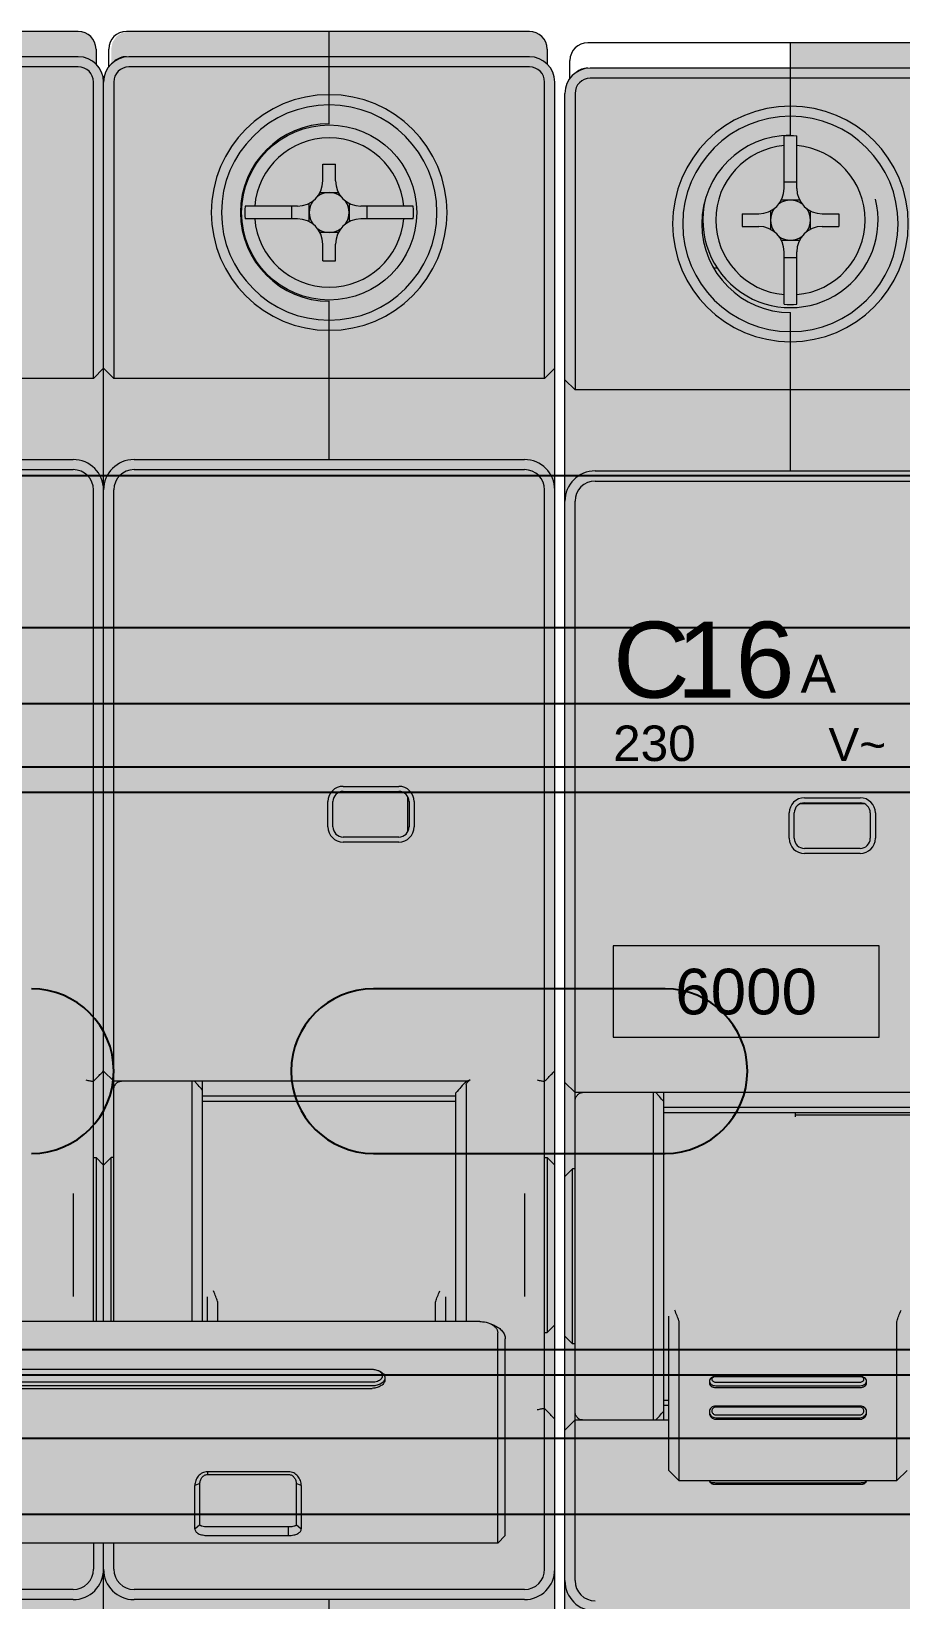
# Model space of a CAD drawing. Header units: millimetres. Extents: x -205 to 4435, y 0 to 4374.
# Drawn here: x 1513.3 to 1547.6, y 3382.4 to 3444.3 of the extents above; entities that cross this region are included whole.
import ezdxf
from ezdxf.enums import TextEntityAlignment as Align

# ---------------------------------------------------------------- set-up
doc = ezdxf.new("R2010")
doc.units = ezdxf.units.MM
for name, color, linetype, lineweight, true_color in [('BODY', 7, 'Continuous', 5, 0xf0f1eb), ('DETAILS', 7, 'Continuous', 5, 0x2f373d), ('INDICATOR', 7, 'Continuous', 5, 0x3d9868), ('LEVERS', 7, 'Continuous', 5, 0x2b7ac1), ('MARKING', 7, 'Continuous', 5, 0x2f373d), ('RECESS', 7, 'Continuous', 5, 0x6c747a), ('TERMINALS', 7, 'Continuous', 5, 0xa4adb6)]:
    doc.layers.add(name, color=color, linetype=linetype, lineweight=lineweight, true_color=true_color)
doc.layers.add('CP_DEVICES', color=7, linetype='Continuous')
doc.layers.add('PARAMETERS', color=7, linetype='Continuous', plot=False)
doc.styles.add('BLOCK_ARIAL', font='arial.ttf')

# ---------------------------------------------------------------- blocks, each defined once
blk = doc.blocks.new('A$Ca0305565')
at = {"color": 7, "linetype": 'Continuous', "lineweight": 25}
for p, q in [((414.5, 97.5), (35.5, 97.5)), ((414.5, 91.5), (35.5, 91.5)), ((414.5, 86), (35.5, 86)), ((93.25, 77.25), (81.75, 77.25)), ((81.75, 70.75), (93.25, 70.75)), ((414.5, 62), (35.5, 62)), ((414.5, 56.5), (35.5, 56.5))]:
    blk.add_line(p, q, dxfattribs=at)
at = {"color": 8, "linetype": 'Continuous', "lineweight": 25}
for p, q in [((414.5, 88.5), (35.5, 88.5)), ((414.5, 85), (35.5, 85)), ((414.5, 63), (35.5, 63)), ((414.5, 59.5), (35.5, 59.5))]:
    blk.add_line(p, q, dxfattribs=at)
at = {"color": 7, "linetype": 'Continuous', "lineweight": 25}
for centre, start, end in [((68.25, 74), 0, 90), ((81.75, 74), 90, 270), ((93.25, 74), 0, 90), ((68.25, 74), 270, 0), ((93.25, 74), 270, 0)]:
    blk.add_arc(centre, 3.25, start, end, dxfattribs=at)
blk = doc.blocks.new('*U390')
blk.add_blockref('A$Ca0305565', (-12.005, 536.234))
blk = doc.blocks.new('AV_3P_54')
at = {"layer": 'BODY', "true_color": 0xf0f1eb}
blk.add_hatch(color=7, dxfattribs=at).paths.add_polyline_path([(14.6, 2.2), (14.6, 0), (3.1, 0), (3.1, 2.2), (1.3, 2.2), (1.03, 2.255), (0.805, 2.405), (0.655, 2.63), (0.6, 2.9), (0.6, 3.4), (0.727, 3.4), (0.59, 3.49), (0.38, 3.81), (0.32, 4), (0.3, 4.2), (0.3, 15.5), (0.3, 20.3), (0.3, 26.24), (0.3, 29.95), (0.3, 36.25), (0.3, 39.96), (0.3, 62.9), (0.32, 63.14), (0.326, 63.16), (0.3, 63.16), (0.3, 67.7), (0.3, 79), (0.32, 79.2), (0.38, 79.39), (0.59, 79.71), (0.6, 79.717), (0.6, 80.3), (0.655, 80.57), (0.805, 80.795), (1.03, 80.945), (1.3, 81), (9.2, 81), (9.2, 81), (17.1, 81), (17.37, 80.945), (17.595, 80.795), (17.745, 80.57), (17.8, 80.3), (17.8, 79.717), (17.81, 79.71), (17.948, 79.5), (17.948, 79.5), (18.02, 79.39), (18.08, 79.2), (18.1, 79), (18.12, 79.2), (18.18, 79.39), (18.39, 79.71), (18.4, 79.717), (18.4, 80.3), (18.455, 80.57), (18.605, 80.795), (18.83, 80.945), (19.1, 81), (27, 81), (27, 81), (34.9, 81), (35.17, 80.945), (35.395, 80.795), (35.545, 80.57), (35.6, 80.3), (35.6, 79.717), (35.61, 79.71), (35.748, 79.5), (35.748, 79.5), (35.82, 79.39), (35.88, 79.2), (35.9, 79), (35.92, 79.2), (35.98, 79.39), (36.052, 79.5), (36.19, 79.71), (36.2, 79.717), (36.2, 80.3), (36.255, 80.57), (36.405, 80.795), (36.63, 80.945), (36.9, 81), (44.8, 81), (52.7, 81), (52.97, 80.945), (53.195, 80.795), (53.345, 80.57), (53.4, 80.3), (53.4, 79.717), (53.41, 79.71), (53.548, 79.5), (53.62, 79.39), (53.68, 79.2), (53.7, 79), (53.7, 67.7), (53.7, 62.9), (53.7, 39.975), (53.7, 39.97), (53.7, 36.25), (53.7, 29.95), (53.7, 26.23), (53.7, 26.225), (53.7, 20.3), (53.7, 15.5), (53.7, 4.2), (53.68, 4), (53.62, 3.81), (53.41, 3.49), (53.4, 3.483), (53.4, 2.9), (53.345, 2.63), (53.195, 2.405), (52.97, 2.255), (52.7, 2.2), (50.9, 2.2), (50.2, 2.2), (50.2, 0), (38.7, 0), (38.7, 2.2), (36.9, 2.2), (36.63, 2.255), (36.405, 2.405), (36.255, 2.63), (36.2, 2.9), (36.2, 3.4), (36.327, 3.4), (36.19, 3.49), (35.98, 3.81), (35.92, 4), (35.9, 4.2), (35.88, 4), (35.82, 3.81), (35.61, 3.49), (35.6, 3.483), (35.6, 2.9), (35.545, 2.63), (35.395, 2.405), (35.17, 2.255), (34.9, 2.2), (27, 2.2), (27, 2.2), (19.1, 2.2), (18.83, 2.255), (18.605, 2.405), (18.455, 2.63), (18.4, 2.9), (18.4, 3.4), (18.527, 3.4), (18.39, 3.49), (18.18, 3.81), (18.12, 4), (18.1, 4.2), (18.08, 4), (18.02, 3.81), (17.81, 3.49), (17.8, 3.483), (17.8, 2.9), (17.745, 2.63), (17.595, 2.405), (17.37, 2.255), (17.1, 2.2), (15.3, 2.2)])
at = {"layer": 'INDICATOR', "true_color": 0x3d9868}
blk.add_hatch(color=105, dxfattribs=at).paths.add_polyline_path([(47.975, 49.175), (47.785, 49.045), (47.55, 49), (45.35, 49), (45.115, 49.045), (44.925, 49.175), (44.795, 49.365), (44.75, 49.6), (44.75, 50.6), (44.795, 50.835), (44.925, 51.025), (45.115, 51.155), (45.35, 51.2), (47.55, 51.2), (47.785, 51.155), (47.975, 51.025), (48.105, 50.835), (48.15, 50.6), (48.15, 49.6), (48.105, 49.365)])
at = {"layer": 'LEVERS'}
blk.add_hatch(color=256, dxfattribs=at).paths.add_polyline_path([(2.25, 29.435), (2.26, 29.475), (2.265, 29.515), (2.28, 29.55), (2.3, 29.59), (2.32, 29.63), (2.34, 29.665), (2.37, 29.7), (2.4, 29.735), (2.435, 29.765), (2.47, 29.8), (2.51, 29.825), (2.555, 29.855), (2.6, 29.885), (2.65, 29.905), (2.695, 29.93), (2.811, 29.978), (2.815, 29.98), (2.865, 30), (2.885, 30.01), (2.905, 30.015), (2.93, 30.025), (2.95, 30.03), (3.025, 30.05), (3.1, 30.065), (3.175, 30.07), (3.25, 30.075), (3.8, 30.075), (4.2, 30.075), (4.4, 30.075), (4.8, 30.075), (13.4, 30.075), (13.8, 30.075), (14.2, 30.075), (14.6, 30.075), (17.7, 30.075), (17.8, 30.075), (18.1, 30.075), (18.4, 30.075), (18.5, 30.075), (21.6, 30.075), (22, 30.075), (22.2, 30.075), (22.6, 30.075), (31.2, 30.075), (31.6, 30.075), (32, 30.075), (32.4, 30.075), (35.5, 30.075), (35.6, 30.075), (35.9, 30.075), (36.2, 30.075), (36.3, 30.075), (39.4, 30.075), (39.8, 30.075), (40, 30.075), (40.4, 30.075), (49, 30.075), (49.4, 30.075), (49.8, 30.075), (50.2, 30.075), (50.75, 30.075), (50.775, 30.075), (50.8, 30.075), (50.825, 30.07), (50.85, 30.07), (50.925, 30.06), (50.995, 30.045), (51.07, 30.025), (51.135, 30), (51.155, 29.995), (51.168, 29.987), (51.305, 29.93), (51.35, 29.905), (51.4, 29.885), (51.445, 29.855), (51.49, 29.825), (51.53, 29.8), (51.565, 29.765), (51.6, 29.735), (51.63, 29.7), (51.66, 29.665), (51.68, 29.63), (51.7, 29.59), (51.72, 29.55), (51.735, 29.515), (51.74, 29.475), (51.75, 29.435), (51.75, 29.395), (51.75, 21.625), (51.45, 21.325), (36.3, 21.325), (35.9, 21.325), (35.5, 21.325), (18.5, 21.325), (18.1, 21.325), (17.7, 21.325), (2.55, 21.325), (2.25, 21.625), (2.25, 26.64), (2.25, 29.395)])
at = {"layer": 'RECESS', "true_color": 0x6c747a}
blk.add_hatch(color=8, dxfattribs=at).paths.add_polyline_path([(39.4, 39.56), (39.49, 39.56), (39.8, 39.56), (50.2, 39.56), (50.22, 39.56), (50.235, 39.565), (50.255, 39.57), (50.275, 39.575), (50.295, 39.58), (50.315, 39.59), (50.34, 39.6), (50.335, 39.595), (50.325, 39.59), (50.325, 39.585), (50.32, 39.585), (50.315, 39.58), (50.295, 39.565), (50.275, 39.545), (50.26, 39.53), (50.24, 39.51), (50.235, 39.5), (50.225, 39.49), (50.22, 39.48), (50.215, 39.465), (50.21, 39.46), (50.205, 39.45), (50.2, 39.44), (50.2, 39.43), (50.2, 30.075), (49.8, 30.075), (49.4, 30.075), (49, 30.075), (40.4, 30.075), (40, 30.075), (39.8, 30.075), (39.4, 30.075), (36.3, 30.075), (36.2, 30.075), (35.9, 30.075), (35.6, 30.075), (35.5, 30.075), (35.5, 36.55), (35.5, 39.56), (35.53, 39.59), (35.555, 39.615), (35.585, 39.645), (35.61, 39.675), (35.685, 39.745), (35.755, 39.82), (35.83, 39.895), (35.9, 39.975), (35.9, 39.96), (36.3, 39.56), (36.57, 39.56), (36.6, 39.56)])
at = {"layer": 'TERMINALS', "true_color": 0xa4adb6}
blk.add_hatch(color=253, dxfattribs=at).paths.add_polyline_path([(45.856, 69.321), (45.707, 69.289), (45.557, 69.262), (45.407, 69.24), (45.256, 69.222), (45.104, 69.21), (44.952, 69.202), (44.8, 69.2), (44.648, 69.202), (44.496, 69.21), (44.344, 69.222), (44.193, 69.24), (44.043, 69.262), (43.893, 69.289), (43.744, 69.321), (43.596, 69.358), (43.45, 69.4), (43.305, 69.447), (43.162, 69.498), (43.02, 69.554), (42.881, 69.614), (42.743, 69.68), (42.608, 69.749), (42.475, 69.823), (42.344, 69.901), (42.217, 69.984), (42.091, 70.07), (41.969, 70.161), (41.85, 70.256), (41.734, 70.354), (41.621, 70.456), (41.512, 70.562), (41.406, 70.671), (41.304, 70.784), (41.205, 70.9), (41.111, 71.019), (41.02, 71.141), (40.934, 71.267), (40.851, 71.394), (40.773, 71.525), (40.699, 71.658), (40.63, 71.793), (40.564, 71.931), (40.504, 72.071), (40.448, 72.212), (40.397, 72.355), (40.35, 72.5), (40.308, 72.646), (40.271, 72.794), (40.239, 72.943), (40.212, 73.093), (40.19, 73.243), (40.172, 73.394), (40.16, 73.546), (40.152, 73.698), (40.15, 73.85), (40.152, 74.002), (40.16, 74.154), (40.172, 74.306), (40.19, 74.457), (40.212, 74.607), (40.239, 74.757), (40.271, 74.906), (40.308, 75.054), (40.308, 75.054), (40.308, 75.054), (40.35, 75.2), (40.397, 75.345), (40.448, 75.488), (40.504, 75.63), (40.564, 75.769), (40.63, 75.907), (40.699, 76.042), (40.773, 76.175), (40.851, 76.306), (40.934, 76.434), (41.02, 76.559), (41.111, 76.681), (41.206, 76.8), (41.304, 76.916), (41.406, 77.029), (41.512, 77.138), (41.621, 77.244), (41.734, 77.346), (41.85, 77.445), (41.969, 77.539), (42.091, 77.63), (42.217, 77.716), (42.345, 77.799), (42.475, 77.877), (42.608, 77.951), (42.743, 78.021), (42.881, 78.086), (43.021, 78.146), (43.162, 78.202), (43.305, 78.253), (43.45, 78.3), (43.597, 78.342), (43.744, 78.379), (43.893, 78.411), (44.043, 78.438), (44.193, 78.46), (44.344, 78.478), (44.496, 78.49), (44.648, 78.498), (44.8, 78.5), (44.952, 78.498), (45.104, 78.49), (45.256, 78.478), (45.407, 78.46), (45.558, 78.438), (45.707, 78.411), (45.856, 78.379), (46.004, 78.342), (46.15, 78.3), (46.295, 78.253), (46.438, 78.202), (46.58, 78.146), (46.719, 78.086), (46.857, 78.021), (46.992, 77.951), (47.125, 77.877), (47.256, 77.799), (47.383, 77.716), (47.509, 77.63), (47.631, 77.539), (47.75, 77.445), (47.866, 77.346), (47.979, 77.244), (48.088, 77.138), (48.194, 77.029), (48.296, 76.916), (48.395, 76.8), (48.489, 76.681), (48.58, 76.559), (48.666, 76.434), (48.749, 76.306), (48.827, 76.175), (48.901, 76.042), (48.971, 75.907), (49.036, 75.769), (49.096, 75.63), (49.152, 75.488), (49.203, 75.345), (49.25, 75.2), (49.292, 75.054), (49.329, 74.906), (49.361, 74.757), (49.388, 74.608), (49.41, 74.457), (49.428, 74.306), (49.44, 74.154), (49.448, 74.002), (49.45, 73.85), (49.448, 73.698), (49.44, 73.546), (49.428, 73.394), (49.41, 73.243), (49.388, 73.093), (49.361, 72.943), (49.329, 72.794), (49.292, 72.647), (49.25, 72.5), (49.203, 72.355), (49.152, 72.212), (49.096, 72.071), (49.036, 71.931), (48.971, 71.793), (48.901, 71.658), (48.827, 71.525), (48.749, 71.395), (48.666, 71.267), (48.58, 71.142), (48.489, 71.019), (48.395, 70.9), (48.296, 70.784), (48.194, 70.671), (48.088, 70.562), (47.979, 70.456), (47.866, 70.354), (47.75, 70.256), (47.631, 70.161), (47.509, 70.07), (47.383, 69.984), (47.256, 69.901), (47.125, 69.823), (46.992, 69.749), (46.857, 69.68), (46.719, 69.615), (46.58, 69.554), (46.438, 69.498), (46.295, 69.447), (46.15, 69.4), (46.15, 69.4), (46.15, 69.4), (46.003, 69.358)])
at = {"layer": 'DETAILS', "color": 250, "linetype": 'ByBlock', "lineweight": 5, "true_color": 0x2f373d}
for p, q in [((34.9, 81), (19, 81)), ((52.7, 81), (36.8, 81)), ((44.8, 77.35), (44.8, 81)), ((34.9, 80), (19.1, 80)), ((35.6, 80.3), (35.6, 79.697)), ((36.1, 79.597), (36.1, 80.3)), ((52.7, 80), (36.9, 80)), ((53.4, 80.3), (53.4, 79.697)), ((34.9, 79.6), (19.1, 79.6)), ((52.7, 79.6), (36.9, 79.6)), ((35.5, 67.3), (35.5, 79)), ((35.9, 63.02), (35.9, 79)), ((36.3, 79), (36.3, 67.3)), ((53.3, 67.3), (53.3, 79)), ((53.7, 4.2), (53.7, 79)), ((44.55, 75.1), (44.55, 75.753)), ((44.55, 75.753), (45.05, 75.753)), ((45.05, 75.1), (45.05, 75.753)), ((44.438, 74.639), (45.162, 74.639)), ((43.55, 74.1), (41.48, 74.1)), ((43.309, 74.1), (43.309, 73.6)), ((44.011, 73.488), (44.011, 74.212)), ((45.589, 74.212), (45.589, 73.488)), ((48.12, 74.1), (46.05, 74.1)), ((46.291, 74.1), (46.291, 73.6)), ((43.55, 73.6), (41.48, 73.6)), ((45.162, 73.061), (44.438, 73.061)), ((48.12, 73.6), (46.05, 73.6)), ((44.55, 71.947), (44.55, 72.6)), ((45.05, 71.947), (45.05, 72.6)), ((44.55, 71.947), (45.05, 71.947)), ((44.8, 64.1), (44.8, 70.35)), ((35.9, 67.7), (35.5, 67.3)), ((36.3, 67.3), (35.9, 67.7)), ((53.7, 67.7), (53.3, 67.3)), ((35.5, 67.3), (18.5, 67.3)), ((53.3, 67.3), (36.3, 67.3)), ((19.3, 64.1), (34.7, 64.1)), ((37.1, 64.1), (52.5, 64.1)), ((19.3, 63.7), (34.7, 63.7)), ((35.9, 63.158), (35.93, 63.158)), ((37.1, 63.7), (52.5, 63.7)), ((35.5, 30.075), (35.5, 62.9)), ((35.9, 30.075), (35.9, 62.9)), ((36.3, 39.56), (36.3, 62.9)), ((53.3, 20.3), (53.3, 62.9)), ((45.35, 51.2), (47.55, 51.2)), ((45.35, 51), (47.55, 51)), ((47.9, 49.418), (47.9, 50.782)), ((44.75, 49.6), (44.75, 50.6)), ((44.95, 49.6), (44.95, 50.6)), ((47.95, 50.6), (47.95, 49.6)), ((48.15, 50.6), (48.15, 49.6)), ((47.55, 49.2), (45.35, 49.2)), ((47.55, 49), (45.35, 49)), ((36.3, 39.56), (35.9, 39.96)), ((35.5, 39.56), (35.474, 39.56)), ((35.5, 39.56), (35.5, 39.56)), ((36.3, 30.075), (36.3, 39.56)), ((50.2, 39.56), (36.3, 39.56)), ((39.4, 30.075), (39.4, 39.56)), ((39.491, 39.56), (39.602, 39.435)), ((39.602, 39.435), (39.628, 39.407)), ((39.8, 30.075), (39.8, 39.56)), ((49.8, 30.075), (49.8, 39.104)), ((50.2, 39.432), (50.2, 30.075)), ((53.3, 39.56), (53.274, 39.56)), ((53.3, 39.56), (53.3, 39.56)), ((39.8, 38.981), (49.8, 38.981)), ((39.8, 38.78), (49.8, 38.78)), ((45, 38.756), (45, 38.78)), ((35.5, 36.55), (35.6, 36.55)), ((35.6, 36.55), (35.6, 30.075)), ((35.9, 36.25), (35.6, 36.55)), ((35.9, 36.25), (36.2, 36.55)), ((36.2, 30.075), (36.2, 36.55)), ((36.3, 36.55), (36.2, 36.55)), ((53.3, 36.55), (53.4, 36.55)), ((53.4, 36.55), (53.4, 29.65)), ((53.7, 36.25), (53.4, 36.55)), ((34.7, 35.129), (34.7, 31.071)), ((52.5, 35.129), (52.5, 31.071)), ((40, 30.075), (40, 31.052)), ((49.4, 30.075), (49.4, 31.052)), ((40.4, 30.834), (40.4, 30.075)), ((49, 30.075), (49, 30.834)), ((50.75, 30.075), (3.25, 30.075)), ((51.137, 30), (51.303, 29.929)), ((53.7, 29.95), (53.4, 29.65)), ((51.45, 21.327), (51.45, 29.626)), ((51.75, 21.627), (51.75, 29.396)), ((53.3, 29.65), (53.4, 29.65)), ((7.5, 28.191), (46.5, 28.191)), ((47, 27.858), (47, 27.786)), ((46.5, 27.678), (7.5, 27.678)), ((46.5, 27.538), (7.5, 27.538)), ((7.5, 27.439), (46.5, 27.439)), ((53.277, 26.64), (53.3, 26.64)), ((43.2, 24.149), (40, 24.149)), ((40, 24.149), (40, 24.041)), ((39.7, 23.68), (39.5, 23.605)), ((39.5, 21.899), (39.5, 23.604)), ((39.7, 22.067), (39.7, 23.68)), ((40, 24.041), (43.2, 24.041)), ((43.5, 23.68), (43.5, 22.067)), ((43.7, 23.605), (43.5, 23.68)), ((43.7, 23.604), (43.7, 21.899)), ((39.5, 21.899), (39.7, 22.067)), ((43.2, 21.967), (40, 21.967)), ((43.2, 21.63), (43.2, 21.967)), ((43.5, 22.067), (43.7, 21.899)), ((51.45, 21.327), (2.55, 21.327)), ((35.5, 21.327), (35.5, 20.3)), ((35.9, 4.2), (35.9, 21.327)), ((36.3, 20.3), (36.3, 21.327)), ((40, 21.63), (43.2, 21.63)), ((51.75, 21.627), (51.45, 21.327)), ((34.7, 19.5), (19.3, 19.5)), ((52.5, 19.5), (37.1, 19.5)), ((34.7, 19.1), (19.3, 19.1)), ((52.5, 19.1), (37.1, 19.1)), ((44.8, 12.85), (44.8, 19.1))]:
    blk.add_line(p, q, dxfattribs=at)
blk.add_circle((44.8, 73.85), 3.455, dxfattribs=at)
for centre, radius, start, end in [((34.9, 80.3), 0.7, 0, 90), ((36.8, 80.3), 0.7, 90, 180), ((52.7, 80.3), 0.7, 0, 90), ((34.9, 79), 1, 0, 90), ((36.9, 79), 1, 90, 180), ((36.8, 79.3), 0.7, 90, 130.6008), ((52.7, 79), 1, 0, 90), ((34.9, 79), 0.6, 0, 90), ((36.9, 79), 0.6, 90, 180), ((52.7, 79), 0.6, 0, 90), ((44.8, 73.85), 4.65, 90.00094, -90.00094), ((44.8, 73.85), 4.25, 90.00103, -90.00103), ((44.8, 73.85), 4.65, -90, 90), ((44.8, 73.85), 4.25, -90, 90), ((44.8, 73.85), 3.5, 90, -90), ((44.8, 73.85), 2.95, 4.86141, 175.13859), ((43.55, 75.1), 1, -90, 0), ((46.05, 75.1), 1, 180, -90), ((44.8, 73.85), 0.789, 145.03912, -145.03912), ((44.8, 73.85), 0.789, 55.03912, 124.96088), ((44.8, 73.85), 0.789, -34.96088, 34.96088), ((44.8, 73.85), 3.329, 175.69339, -175.69339), ((44.8, 73.85), 3.329, -4.30661, 4.30661), ((44.8, 73.85), 2.95, -175.13859, -4.86141), ((43.55, 72.6), 1, 0, 90), ((44.8, 73.85), 0.789, -124.96088, -55.03912), ((46.05, 72.6), 1, 90, 180), ((34.7, 62.9), 1.2, 0, 90), ((37.1, 62.9), 1.2, 90, 180), ((52.5, 62.9), 1.2, 0, 90), ((34.7, 62.9), 0.8, 0, 90), ((37.1, 62.9), 0.8, 90, 180), ((52.5, 62.9), 0.8, 0, 90), ((45.35, 50.6), 0.6, 90, 180), ((45.35, 50.6), 0.4, 90, 180), ((47.55, 50.6), 0.6, 0, 90), ((47.55, 50.6), 0.4, 0, 90), ((45.35, 49.6), 0.6, 180, -90), ((45.35, 49.6), 0.4, 180, -90), ((47.55, 49.6), 0.6, -90, 0), ((47.55, 49.6), 0.4, -90, 0), ((18.433, 56.632), 24.14, -45.00883, -44.6317), ((36.233, 56.632), 24.14, -45.00883, -44.6317), ((-19.895, -13.677), 79.755, 41.54088, 41.72705), ((104.683, -8.679), 72.769, 138.47872, 138.95623), ((34.7, 20.3), 1.2, -90, 0), ((34.7, 20.3), 0.8, -90, 0), ((37.1, 20.3), 1.2, 180, -90), ((37.1, 20.3), 0.8, 180, -90), ((52.5, 20.3), 1.2, -90, 0), ((52.5, 20.3), 0.8, -90, 0)]:
    blk.add_arc(centre, radius, start, end, dxfattribs=at)
for points, start_tangent, end_tangent in [([(35.612, 39.673), (35.9, 39.973)], (0.702438, 0.711745), (0.675361, 0.737487)), ([(53.412, 39.673), (53.7, 39.973)], (0.702438, 0.711745), (0.675361, 0.737487)), ([(35.2, 39.611), (35.361, 39.578), (35.428, 39.566), (35.477, 39.56)], (0.977632, -0.210321), (0.999991, -0.004183)), ([(36.3, 39.219), (36.323, 39.351), (36.393, 39.466)], (0, 1), (0.677993, 0.735069)), ([(36.393, 39.466), (36.49, 39.536)], (0.677993, 0.735069), (0.914358, 0.404907)), ([(36.49, 39.536), (36.6, 39.56)], (0.914358, 0.404907), (1, 0)), ([(50.36, 39.611), (50.273, 39.574), (50.2, 39.56)], (-0.892886, -0.450283), (-1, 0)), ([(50.2, 39.432), (50.213, 39.467), (50.242, 39.508), (50.314, 39.58)], (-0.000001, 1), (0.779463, 0.626449)), ([(50.314, 39.58), (50.326, 39.589), (50.36, 39.611)], (0.779463, 0.626449), (0.892886, 0.450283)), ([(53, 39.611), (53.161, 39.578), (53.228, 39.566), (53.277, 39.56)], (0.977632, -0.210321), (0.999991, -0.004183)), ([(40.395, 30.871), (40.366, 30.961), (40.328, 31.065), (40.234, 31.282)], (-0.268942, 0.963156), (-0.425203, 0.905098)), ([(49.005, 30.871), (49.033, 30.961), (49.072, 31.065), (49.166, 31.282)], (0.268942, 0.963156), (0.425203, 0.905098)), ([(40.395, 30.871), (40.4, 30.834)], (0.268942, -0.963156), (0, -1)), ([(49, 30.834), (49.005, 30.871)], (0, 1), (0.268942, 0.963156)), ([(50.75, 30.075), (50.852, 30.07), (51.137, 30)], (1, 0), (0.920425, -0.390918)), ([(51.137, 30), (51.201, 29.969), (51.356, 29.851)], (0.920425, -0.390918), (0.670349, -0.742046)), ([(51.303, 29.929), (51.489, 29.827), (51.631, 29.699), (51.72, 29.552), (51.75, 29.396)], (0.920349, -0.391097), (0, -1)), ([(51.356, 29.851), (51.426, 29.743), (51.45, 29.626)], (0.670349, -0.742046), (0, -1)), ([(46.5, 28.191), (46.558, 28.188), (46.721, 28.148)], (1, 0), (0.920156, -0.391552)), ([(46.846, 28.063), (46.886, 28.001), (46.9, 27.935), (46.887, 27.869), (46.847, 27.807), (46.783, 27.754), (46.7, 27.713), (46.5, 27.678)], (0.672433, -0.740158), (-1, 0)), ([(47, 27.858), (46.99, 27.795), (46.962, 27.735), (46.854, 27.631), (46.691, 27.562), (46.5, 27.538)], (0, -1), (-1, 0)), ([(46.721, 28.148), (46.758, 28.13), (46.846, 28.063)], (0.920156, -0.391552), (0.672433, -0.740158)), ([(46.776, 28.124), (46.87, 28.073), (46.941, 28.009), (46.985, 27.936), (47, 27.858)], (0.920397, -0.390985), (0, -1)), ([(47, 27.786), (46.962, 27.659), (46.854, 27.546), (46.691, 27.467), (46.5, 27.439)], (0.000005, -1), (-1, 0)), ([(53.211, 26.631), (53.164, 26.622), (53, 26.589)], (-0.983358, -0.181676), (-0.977629, -0.210335)), ([(53.277, 26.64), (53.264, 26.639), (53.211, 26.631)], (-0.999996, 0.002845), (-0.983358, -0.181676)), ([(53.7, 26.227), (53.601, 26.333), (53.3, 26.64)], (-0.67535, 0.737498), (-0.707107, 0.707107)), ([(40, 24.149), (39.798, 24.1), (39.637, 23.972), (39.535, 23.798), (39.5, 23.604)], (-0.999997, 0.002394), (0.002026, -0.999998)), ([(43.7, 23.604), (43.665, 23.798), (43.563, 23.972), (43.402, 24.1), (43.2, 24.149)], (0.002143, 0.999998), (-1, -0.000483)), ([(39.7, 23.68), (39.721, 23.806), (39.781, 23.92), (39.876, 24.006), (40, 24.041)], (0, 1), (0.999998, -0.001762)), ([(43.2, 24.041), (43.324, 24.006), (43.419, 23.92), (43.479, 23.806), (43.5, 23.68)], (1, 0.000238), (0.000005, -1)), ([(39.5, 21.899), (39.509, 21.844), (39.535, 21.793), (39.578, 21.747), (39.637, 21.708), (39.798, 21.651), (40, 21.63)], (-0.003332, -0.999994), (1, 0.000198)), ([(40, 21.967), (39.876, 21.974), (39.781, 21.993), (39.746, 22.007), (39.721, 22.024), (39.705, 22.044), (39.7, 22.067)], (-1, 0.000238), (-0.000012, 1)), ([(43.5, 22.067), (43.495, 22.044), (43.479, 22.024), (43.454, 22.007), (43.419, 21.993), (43.324, 21.974), (43.2, 21.967)], (0, -1), (-0.999998, -0.001773)), ([(43.2, 21.63), (43.402, 21.651), (43.563, 21.707), (43.622, 21.747), (43.665, 21.793), (43.691, 21.844), (43.7, 21.899)], (1, -0.000987), (-0.0031, 0.999995))]:
    blk.add_spline(points, degree=3, dxfattribs=dict(at, start_tangent=start_tangent, end_tangent=end_tangent))
at = {"layer": 'MARKING', "color": 250, "true_color": 0x2f373d, "style": 'BLOCK_ARIAL'}
for tag, p, height in [('CURVE', (2, 54.7), 3), ('IN_A', (4.5, 54.7), 3), ('UE_V', (2, 52.2), 1.4)]:
    blk.add_attdef(tag, p, '', height=height, dxfattribs=at)
blk.add_attdef('ICN_A', text='', height=1.8, dxfattribs=at).set_placement((7.25, 43.1), align=Align.MIDDLE_CENTER)
at = {"layer": 'PARAMETERS', "color": 250, "true_color": 0x2f373d, "style": 'BLOCK_ARIAL', "flags": 1}
for tag in ['WIDTH_MM', 'STANDARD', 'UIMP_KV', 'DESCRIPTION', 'POLES', 'FREQ_HZ', 'HEIGHT_MM', 'DEPTH_MM', 'ICS_KA', 'ID', 'IP']:
    blk.add_attdef(tag, (2, 20), '', height=0.4, dxfattribs=at)
blk = doc.blocks.new('AV_1P_18')
at = {"layer": 'BODY', "true_color": 0xf0f1eb}
blk.add_hatch(color=7, dxfattribs=at).paths.add_polyline_path([(0.9, 2.77), (0.71, 2.83), (0.39, 3.04), (0.18, 3.36), (0.12, 3.55), (0.1, 3.75), (0.1, 15.05), (0.1, 19.85), (0.1, 25.79), (0.1, 29.5), (0.1, 35.8), (0.1, 39.51), (0.1, 62.45), (0.1, 67.25), (0.1, 78.55), (0.12, 78.75), (0.18, 78.94), (0.39, 79.26), (0.71, 79.47), (0.9, 79.53), (1.1, 79.55), (9, 79.55), (9, 80.55), (16.9, 80.55), (17.17, 80.495), (17.395, 80.345), (17.545, 80.12), (17.6, 79.85), (17.6, 79.267), (17.61, 79.26), (17.82, 78.94), (17.88, 78.75), (17.9, 78.55), (17.9, 67.25), (17.9, 62.45), (17.9, 39.525), (17.9, 39.52), (17.9, 35.8), (17.9, 29.5), (17.9, 25.78), (17.9, 25.775), (17.9, 19.85), (17.9, 15.05), (17.9, 3.75), (17.88, 3.55), (17.82, 3.36), (17.61, 3.04), (17.6, 3.033), (17.6, 2.45), (17.545, 2.18), (17.395, 1.955), (17.17, 1.805), (16.9, 1.75), (14.6, 1.75), (14.6, 0.45), (3.1, 0.45), (3.1, 1.75), (9, 1.75), (9, 2.75), (1.1, 2.75)])
at = {"layer": 'INDICATOR', "true_color": 0x3d9868}
blk.add_hatch(color=105, dxfattribs=at).paths.add_polyline_path([(12.35, 49.15), (12.305, 48.915), (12.175, 48.725), (11.985, 48.595), (11.75, 48.55), (9.55, 48.55), (9.315, 48.595), (9.125, 48.725), (8.995, 48.915), (8.95, 49.15), (8.95, 50.15), (8.995, 50.385), (9.125, 50.575), (9.315, 50.705), (9.55, 50.75), (11.75, 50.75), (11.985, 50.705), (12.175, 50.575), (12.305, 50.385), (12.35, 50.15)])
at = {"layer": 'LEVERS'}
blk.add_hatch(color=256, dxfattribs=at).paths.add_polyline_path([(6.015, 23.645), (6.005, 23.645), (5.995, 23.645), (5.98, 23.645), (5.97, 23.65), (5.96, 23.65), (5.955, 23.65), (5.945, 23.655), (5.935, 23.655), (5.925, 23.66), (5.92, 23.66), (5.915, 23.665), (5.91, 23.665), (5.905, 23.67), (5.821, 23.744), (5.82, 23.745), (5.815, 23.75), (5.8, 23.78), (5.8, 23.795), (4.6, 23.795), (4.2, 24.195), (4.2, 26.19), (4, 26.19), (3.69, 26.19), (3.6, 26.19), (3.6, 39.11), (3.69, 39.11), (4, 39.11), (14.4, 39.11), (14.42, 39.11), (14.435, 39.115), (14.455, 39.12), (14.475, 39.125), (14.495, 39.13), (14.515, 39.14), (14.54, 39.15), (14.535, 39.145), (14.525, 39.14), (14.525, 39.135), (14.52, 39.135), (14.515, 39.13), (14.495, 39.115), (14.475, 39.095), (14.46, 39.08), (14.44, 39.06), (14.435, 39.05), (14.425, 39.04), (14.42, 39.03), (14.415, 39.015), (14.41, 39.01), (14.405, 39), (14.4, 38.99), (14.4, 38.98), (14.4, 26.32), (14.4, 26.31), (14.4, 26.305), (14.405, 26.3), (14.405, 26.295), (14.41, 26.29), (14.425, 26.265), (14.44, 26.24), (14.46, 26.22), (14.48, 26.2), (14.5, 26.185), (14.515, 26.165), (14.54, 26.15), (14.515, 26.16), (14.495, 26.17), (14.475, 26.175), (14.455, 26.18), (14.435, 26.185), (14.42, 26.19), (14.4, 26.19), (13.6, 26.19), (13.6, 24.195), (13.2, 23.795), (12, 23.795), (12, 23.78), (11.985, 23.75), (11.98, 23.745), (11.979, 23.744), (11.895, 23.67), (11.89, 23.665), (11.885, 23.665), (11.88, 23.66), (11.87, 23.66), (11.865, 23.655), (11.855, 23.655), (11.845, 23.65), (11.84, 23.65), (11.83, 23.65), (11.82, 23.645), (11.805, 23.645), (11.795, 23.645), (11.785, 23.645), (11.775, 23.645), (11.76, 23.645), (11.75, 23.645), (6.05, 23.645), (6.04, 23.645), (6.025, 23.645)])
at = {"layer": 'TERMINALS', "true_color": 0xa4adb6}
blk.add_hatch(color=253, dxfattribs=at).paths.add_polyline_path([(10.056, 68.871), (9.907, 68.839), (9.757, 68.812), (9.607, 68.79), (9.456, 68.772), (9.304, 68.76), (9.152, 68.752), (9, 68.75), (8.848, 68.752), (8.696, 68.76), (8.544, 68.772), (8.393, 68.79), (8.243, 68.812), (8.093, 68.839), (7.944, 68.871), (7.796, 68.908), (7.65, 68.95), (7.505, 68.997), (7.362, 69.048), (7.22, 69.104), (7.081, 69.164), (6.943, 69.23), (6.808, 69.299), (6.675, 69.373), (6.544, 69.451), (6.417, 69.534), (6.291, 69.62), (6.169, 69.711), (6.05, 69.806), (5.934, 69.904), (5.821, 70.006), (5.712, 70.112), (5.606, 70.221), (5.504, 70.334), (5.405, 70.45), (5.311, 70.569), (5.22, 70.691), (5.134, 70.817), (5.051, 70.944), (4.973, 71.075), (4.899, 71.208), (4.83, 71.343), (4.764, 71.481), (4.704, 71.621), (4.648, 71.762), (4.597, 71.905), (4.55, 72.05), (4.508, 72.196), (4.471, 72.344), (4.439, 72.493), (4.412, 72.643), (4.39, 72.793), (4.372, 72.944), (4.36, 73.096), (4.352, 73.248), (4.35, 73.4), (4.352, 73.552), (4.36, 73.704), (4.372, 73.856), (4.39, 74.007), (4.412, 74.157), (4.439, 74.307), (4.471, 74.456), (4.508, 74.604), (4.508, 74.604), (4.508, 74.604), (4.55, 74.75), (4.597, 74.895), (4.648, 75.038), (4.704, 75.18), (4.764, 75.319), (4.83, 75.457), (4.899, 75.592), (4.973, 75.725), (5.051, 75.856), (5.134, 75.984), (5.22, 76.109), (5.311, 76.231), (5.406, 76.35), (5.504, 76.466), (5.606, 76.579), (5.712, 76.688), (5.821, 76.794), (5.934, 76.896), (6.05, 76.995), (6.169, 77.089), (6.291, 77.18), (6.417, 77.266), (6.545, 77.349), (6.675, 77.427), (6.808, 77.501), (6.943, 77.571), (7.081, 77.636), (7.221, 77.696), (7.362, 77.752), (7.505, 77.803), (7.65, 77.85), (7.797, 77.892), (7.944, 77.929), (8.093, 77.961), (8.243, 77.988), (8.393, 78.01), (8.544, 78.028), (8.696, 78.04), (8.848, 78.048), (9, 78.05), (9.152, 78.048), (9.304, 78.04), (9.456, 78.028), (9.607, 78.01), (9.758, 77.988), (9.907, 77.961), (10.056, 77.929), (10.204, 77.892), (10.35, 77.85), (10.495, 77.803), (10.638, 77.752), (10.78, 77.696), (10.919, 77.636), (11.057, 77.571), (11.192, 77.501), (11.325, 77.427), (11.456, 77.349), (11.583, 77.266), (11.709, 77.18), (11.831, 77.089), (11.95, 76.995), (12.066, 76.896), (12.179, 76.794), (12.288, 76.688), (12.394, 76.579), (12.496, 76.466), (12.595, 76.35), (12.689, 76.231), (12.78, 76.109), (12.866, 75.984), (12.949, 75.856), (13.027, 75.725), (13.101, 75.592), (13.171, 75.457), (13.236, 75.319), (13.296, 75.18), (13.352, 75.038), (13.403, 74.895), (13.45, 74.75), (13.492, 74.604), (13.529, 74.456), (13.561, 74.307), (13.588, 74.158), (13.61, 74.007), (13.628, 73.856), (13.64, 73.704), (13.648, 73.552), (13.65, 73.4), (13.648, 73.248), (13.64, 73.096), (13.628, 72.944), (13.61, 72.793), (13.588, 72.643), (13.561, 72.493), (13.529, 72.344), (13.492, 72.197), (13.45, 72.05), (13.403, 71.905), (13.352, 71.762), (13.296, 71.621), (13.236, 71.481), (13.171, 71.343), (13.101, 71.208), (13.027, 71.075), (12.949, 70.945), (12.866, 70.817), (12.78, 70.692), (12.689, 70.569), (12.595, 70.45), (12.496, 70.334), (12.394, 70.221), (12.288, 70.112), (12.179, 70.006), (12.066, 69.904), (11.95, 69.806), (11.831, 69.711), (11.709, 69.62), (11.583, 69.534), (11.456, 69.451), (11.325, 69.373), (11.192, 69.299), (11.057, 69.23), (10.919, 69.165), (10.78, 69.104), (10.638, 69.048), (10.495, 68.997), (10.35, 68.95), (10.35, 68.95), (10.35, 68.95), (10.203, 68.908)])
at = {"layer": 'DETAILS', "color": 250, "linetype": 'ByBlock', "lineweight": 5, "true_color": 0x2f373d}
for p, q in [((16.9, 80.55), (1, 80.55)), ((9, 76.9), (9, 80.55)), ((0.3, 79.147), (0.3, 79.85)), ((16.9, 79.55), (1.1, 79.55)), ((16.9, 79.15), (1.1, 79.15)), ((0.1, 3.75), (0.1, 78.55)), ((0.5, 78.55), (0.5, 66.85)), ((8.749, 74.8), (8.749, 76.87)), ((9.249, 74.8), (9.249, 76.87)), ((9.249, 75.041), (8.749, 75.041)), ((9.361, 74.339), (8.637, 74.339)), ((7.096, 73.8), (7.096, 73.3)), ((7.096, 73.8), (7.749, 73.8)), ((8.21, 73.912), (8.21, 73.188)), ((9.788, 73.188), (9.788, 73.912)), ((10.249, 73.8), (10.902, 73.8)), ((10.902, 73.8), (10.902, 73.3)), ((7.096, 73.3), (7.749, 73.3)), ((10.249, 73.3), (10.902, 73.3)), ((8.637, 72.761), (9.361, 72.761)), ((8.749, 70.23), (8.749, 72.3)), ((9.249, 72.059), (8.749, 72.059)), ((9.249, 70.23), (9.249, 72.3)), ((6.123, 71.65), (5.992, 71.65)), ((9, 63.65), (9, 69.9)), ((0.5, 66.85), (0.1, 67.25)), ((17.5, 66.85), (0.5, 66.85)), ((1.3, 63.65), (16.7, 63.65)), ((1.3, 63.25), (16.7, 63.25)), ((0.5, 39.11), (0.5, 62.45)), ((8.95, 49.15), (8.95, 50.15)), ((9.15, 49.15), (9.15, 50.15)), ((9.399, 50.52), (11.901, 50.52)), ((9.55, 50.75), (11.75, 50.75)), ((9.55, 50.55), (11.75, 50.55)), ((12.15, 50.15), (12.15, 49.15)), ((12.35, 50.15), (12.35, 49.15)), ((11.75, 48.75), (9.55, 48.75)), ((11.75, 48.55), (9.55, 48.55)), ((0.5, 39.11), (0.1, 39.51)), ((14.4, 39.11), (0.5, 39.11)), ((0.5, 19.85), (0.5, 39.11)), ((3.6, 26.19), (3.6, 39.11)), ((3.691, 39.11), (3.802, 38.985)), ((4, 26.19), (4, 39.11)), ((3.802, 38.985), (3.828, 38.957)), ((4, 38.531), (14, 38.531)), ((4, 38.33), (14, 38.33)), ((9.2, 38.158), (9.2, 38.33)), ((9.2, 38.232), (14, 38.232)), ((0.1, 35.8), (0.4, 36.1)), ((0.5, 36.1), (0.4, 36.1)), ((0.4, 29.2), (0.4, 36.1)), ((4.2, 24.197), (4.2, 30.294)), ((4.6, 30.064), (4.6, 23.797)), ((13.2, 23.797), (13.2, 30.064)), ((0.1, 29.5), (0.4, 29.2)), ((0.5, 29.2), (0.4, 29.2)), ((11.75, 27.9), (6.05, 27.9)), ((5.8, 27.723), (5.8, 27.653)), ((6.05, 27.685), (11.75, 27.685)), ((6.05, 27.544), (11.75, 27.544)), ((6.05, 27.474), (11.75, 27.474)), ((12, 27.653), (12, 27.723)), ((4, 26.97), (4.2, 26.97)), ((4, 26.77), (4.2, 26.77)), ((11.75, 26.742), (6.05, 26.742)), ((11.75, 26.694), (6.05, 26.694)), ((0.1, 25.79), (0.5, 26.19)), ((0.5, 26.19), (4.2, 26.19)), ((0.8, 26.19), (1.1, 26.19)), ((3.802, 26.315), (3.691, 26.19)), ((3.828, 26.343), (3.802, 26.315)), ((5.8, 26.514), (5.8, 26.468)), ((6.05, 26.397), (11.75, 26.397)), ((6.05, 26.28), (11.75, 26.28)), ((6.05, 26.223), (11.75, 26.223)), ((4.2, 24.197), (4.6, 23.797)), ((13.6, 24.197), (13.2, 23.797)), ((4.6, 23.797), (13.2, 23.797)), ((5.8, 23.778), (5.8, 23.797)), ((5.814, 23.752), (5.8, 23.778)), ((5.814, 23.752), (5.906, 23.67)), ((11.75, 23.703), (6.05, 23.703)), ((11.75, 23.644), (6.05, 23.644)), ((11.894, 23.67), (11.986, 23.752)), ((12, 23.778), (11.986, 23.752)), ((12, 23.778), (12, 23.797))]:
    blk.add_line(p, q, dxfattribs=at)
for centre, radius, start, end in [((1, 79.85), 0.7, 90, 180), ((1.1, 78.55), 1, 90, 180), ((1, 78.85), 0.7, 90, 130.6008), ((1.1, 78.55), 0.6, 90, 180), ((9, 73.4), 4.65, 90.00094, -90.00094), ((9, 73.4), 4.65, -90, 90), ((9, 73.4), 4.25, 90.00103, -90.00103), ((9, 73.4), 4.25, -90, 90), ((9, 73.4), 3.5, 90, -90), ((8.999, 73.55), 3.329, 85.69339, 94.30661), ((8.999, 73.55), 2.95, 94.86141, -94.86141), ((8.999, 73.55), 2.95, -85.13859, 85.13859), ((8.999, 73.55), 3.455, 166.43206, 13.88107), ((7.749, 74.8), 1, -90, 0), ((8.999, 73.55), 0.789, 55.03912, 124.96088), ((10.249, 74.8), 1, 180, -90), ((8.999, 73.55), 0.789, 145.03912, -145.03912), ((8.999, 73.55), 0.789, -34.96088, 34.96088), ((7.749, 72.3), 1, 0, 90), ((10.249, 72.3), 1, 90, 180), ((8.999, 73.55), 0.789, -124.96088, -55.03912), ((8.999, 73.55), 3.329, -94.30661, -85.69339), ((1.3, 62.45), 1.2, 90, 180), ((1.3, 62.45), 0.8, 90, 180), ((9.55, 50.15), 0.6, 90, 180), ((9.55, 50.15), 0.4, 90, 180), ((11.75, 50.15), 0.6, 0, 90), ((11.75, 50.15), 0.4, 0, 90), ((9.55, 49.15), 0.6, 180, -90), ((9.55, 49.15), 0.4, 180, -90), ((11.75, 49.15), 0.6, -90, 0), ((11.75, 49.15), 0.4, -90, 0), ((-55.695, -14.127), 79.755, 41.54088, 41.72705), ((-55.618, 79.358), 79.651, -41.72711, -41.54071), ((1.3, 19.85), 1.2, 180, -90), ((1.3, 19.85), 0.8, 180, -90)]:
    blk.add_arc(centre, radius, start, end, dxfattribs=at)
for points, start_tangent, end_tangent in [([(0.5, 38.769), (0.523, 38.901), (0.593, 39.016)], (0, 1), (0.677993, 0.735069)), ([(0.593, 39.016), (0.69, 39.086)], (0.677993, 0.735069), (0.914358, 0.404907)), ([(0.69, 39.086), (0.8, 39.11)], (0.914358, 0.404907), (1, 0)), ([(4.595, 30.104), (4.566, 30.197), (4.528, 30.303), (4.434, 30.52)], (-0.25566, 0.966767), (-0.431341, 0.902189)), ([(13.205, 30.104), (13.233, 30.197), (13.272, 30.303), (13.366, 30.52)], (0.25566, 0.966767), (0.431341, 0.902189)), ([(4.595, 30.104), (4.6, 30.064)], (0.25566, -0.966767), (0, -1)), ([(13.2, 30.064), (13.205, 30.104)], (0, 1), (0.25566, 0.966767)), ([(6.05, 27.901), (5.954, 27.888), (5.873, 27.849), (5.819, 27.791), (5.8, 27.723)], (-1, 0), (0, -1)), ([(6.05, 27.9), (5.993, 27.892), (5.944, 27.868), (5.911, 27.834), (5.9, 27.793), (5.911, 27.752), (5.944, 27.717), (5.993, 27.694), (6.05, 27.685)], (-1, 0), (1, 0)), ([(12, 27.723), (11.981, 27.791), (11.927, 27.849), (11.846, 27.888), (11.75, 27.901)], (0, 1), (-1, 0)), ([(11.75, 27.685), (11.807, 27.694), (11.856, 27.717), (11.889, 27.752), (11.9, 27.793), (11.889, 27.834), (11.856, 27.868), (11.807, 27.892), (11.75, 27.9)], (1, 0), (-1, 0)), ([(5.8, 27.723), (5.819, 27.654), (5.873, 27.596), (5.954, 27.558), (6.05, 27.544)], (0, -1), (1, 0)), ([(5.8, 27.653), (5.819, 27.584), (5.873, 27.526), (5.954, 27.488), (6.05, 27.474)], (0, -1), (1, 0)), ([(11.75, 27.544), (11.846, 27.558), (11.927, 27.596), (11.981, 27.654), (12, 27.723)], (1, 0), (0, 1)), ([(11.75, 27.474), (11.846, 27.488), (11.927, 27.526), (11.981, 27.584), (12, 27.653)], (1, 0), (0, 1)), ([(6.05, 26.742), (5.954, 26.724), (5.873, 26.675), (5.819, 26.601), (5.8, 26.514)], (-1, -0.000175), (-0.000034, -1)), ([(6.05, 26.694), (5.993, 26.683), (5.944, 26.652), (5.911, 26.605), (5.9, 26.548), (5.912, 26.49), (5.945, 26.441), (5.993, 26.408), (6.05, 26.397)], (-1, -0.000415), (1, 0.000142)), ([(12, 26.514), (11.981, 26.601), (11.927, 26.675), (11.846, 26.724), (11.75, 26.742)], (-0.000034, 1), (-1, 0.000175)), ([(11.75, 26.397), (11.807, 26.408), (11.855, 26.441), (11.888, 26.49), (11.9, 26.548), (11.888, 26.605), (11.856, 26.652), (11.807, 26.683), (11.75, 26.694)], (1, -0.000142), (-1, 0.000415)), ([(0.593, 26.284), (0.523, 26.399), (0.5, 26.531)], (-0.677993, 0.735069), (0, 1)), ([(0.69, 26.214), (0.593, 26.284)], (-0.914358, 0.404907), (-0.677993, 0.735069)), ([(0.8, 26.19), (0.69, 26.214)], (-1, 0), (-0.914358, 0.404907)), ([(5.8, 26.514), (5.819, 26.425), (5.873, 26.349), (5.954, 26.298), (6.05, 26.28)], (-0.000034, -1), (1, -0.000215)), ([(5.8, 26.468), (5.819, 26.376), (5.873, 26.297), (5.954, 26.243), (6.05, 26.223)], (-0.000034, -1), (1, 0)), ([(11.75, 26.28), (11.846, 26.298), (11.927, 26.349), (11.981, 26.425), (12, 26.514)], (1, 0.000215), (-0.000034, 1)), ([(11.75, 26.223), (11.846, 26.243), (11.927, 26.297), (11.981, 26.376), (12, 26.468)], (1, 0), (-0.000034, 1)), ([(6.05, 23.703), (5.974, 23.706), (5.905, 23.716), (5.85, 23.732), (5.814, 23.752)], (-1, 0.000391), (-0.747005, 0.664819)), ([(6.05, 23.644), (6.003, 23.645), (5.961, 23.65), (5.927, 23.658), (5.906, 23.67)], (-1, -0.000282), (-0.745164, 0.666881)), ([(11.986, 23.752), (11.95, 23.732), (11.895, 23.716), (11.826, 23.706), (11.75, 23.703)], (-0.747782, -0.663944), (-1, 0.000443)), ([(11.894, 23.67), (11.872, 23.658), (11.839, 23.65), (11.797, 23.645), (11.75, 23.644)], (-0.745165, -0.66688), (-1, 0.000337))]:
    blk.add_spline(points, degree=3, dxfattribs=dict(at, start_tangent=start_tangent, end_tangent=end_tangent))
at = {"layer": 'MARKING', "color": 250, "lineweight": 5, "true_color": 0x2f373d}
blk.add_lwpolyline([(2, 41.3), (12.5, 41.3), (12.5, 44.9), (2, 44.9)], close=True, dxfattribs=at)
at = {"layer": 'MARKING', "color": 250, "true_color": 0x2f373d, "style": 'BLOCK_ARIAL'}
for s, height, p in [('A', 1.5, (9.4, 54.9)), ('V~', 1.3, (10.5, 52.2))]:
    blk.add_text(s, height=height, dxfattribs=at).set_placement(p)
for tag, p, height in [('CURVE', (2, 54.7), 3), ('IN_A', (4.5, 54.7), 3), ('UE_V', (2, 52.2), 1.4)]:
    blk.add_attdef(tag, p, '', height=height, dxfattribs=at)
blk.add_attdef('ICN_A', text='', height=1.8, dxfattribs=at).set_placement((7.25, 43.1), align=Align.MIDDLE_CENTER)
at = {"layer": 'PARAMETERS', "color": 250, "true_color": 0x2f373d, "style": 'BLOCK_ARIAL', "flags": 1}
for tag in ['WIDTH_MM', 'STANDARD', 'UIMP_KV', 'DESCRIPTION', 'POLES', 'FREQ_HZ', 'HEIGHT_MM', 'DEPTH_MM', 'ICS_KA', 'ID', 'IP']:
    blk.add_attdef(tag, (2, 20), '', height=0.4, dxfattribs=at)

msp = doc.modelspace()

# ---------------------------------------------------------------- block references
msp.add_blockref('*U390', (1457.036, 2793.022))
at = {"layer": 'CP_DEVICES'}
msp.add_blockref('AV_3P_54', (1480.231, 3363.296), dxfattribs=at)
msp.add_blockref('AV_1P_18', (1534.231, 3363.296), dxfattribs=at).add_auto_attribs({'IN_A': '16', 'CURVE': 'C', 'UE_V': '230', 'ICN_A': '6000'})

doc.saveas('drawing.dxf')
